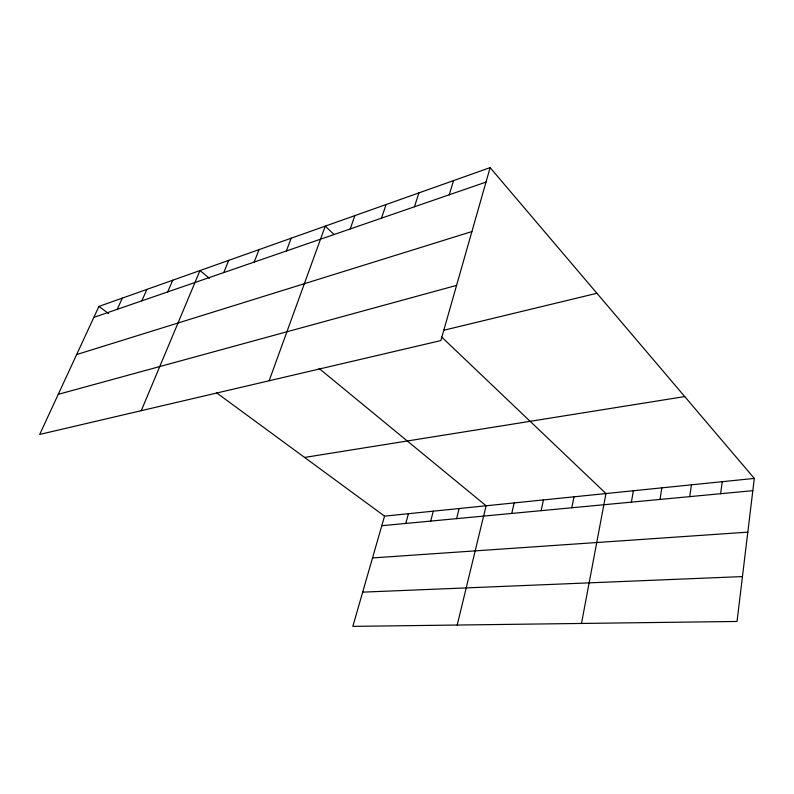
<?xml version="1.0" encoding="UTF-8"?>
<svg xmlns="http://www.w3.org/2000/svg" width="794" height="794" viewBox="0 0 794 794"><rect width="100%" height="100%" fill="white"/><g stroke="black" fill="none" stroke-linecap="round" stroke-linejoin="round"><path stroke-width="1.19" d="M754.3 478.415L737.031 621.464L352.834 626.367L384.544 516.14L754.3 478.415L490.116 167.633L98.913 306.424L39.7 434.437L440.859 340.586L490.116 167.633M720.624 493.709L722.252 481.69M689.708 496.627L691.475 484.826M659.983 499.436L661.868 487.844M631.379 502.136L633.384 490.752M581.486 623.449L605.961 493.55L441.623 336.993M571.799 507.763L574.022 496.806M541.131 510.661L543.453 499.922M511.763 513.43L514.184 502.91M457.205 625.037L486.117 505.778L319.029 368.426M456.6 518.641L459.18 508.517M430.676 521.092L433.316 511.157M405.754 523.444L408.453 513.698M449.245 194.788L453.533 180.615M414.468 206.787L418.895 192.902M381.507 218.161L386.053 204.554M350.223 228.95L354.878 215.611M269.136 380.763L325.242 226.131L334.076 234.538M286.366 250.983L291.2 238.21M254.169 262.089L259.072 249.604M223.749 272.58L228.712 260.372M141.263 410.677L199.979 270.565L209.308 278.237M167.703 291.924L172.735 280.232M141.818 300.847L146.88 289.403M117.234 309.332L122.306 298.127M93.831 317.401L485.988 182.104M76.651 354.561L471.904 231.57M58.26 394.32L456.59 285.374M443.419 330.334L596.919 293.274M304.598 457.433L684.726 396.573M381.785 525.707L752.821 490.672M372.515 557.934L747.809 532.149M362.679 592.145L742.45 576.583M98.913 306.424L108.649 313.57M216.504 392.762L384.544 516.14"/></g></svg>
